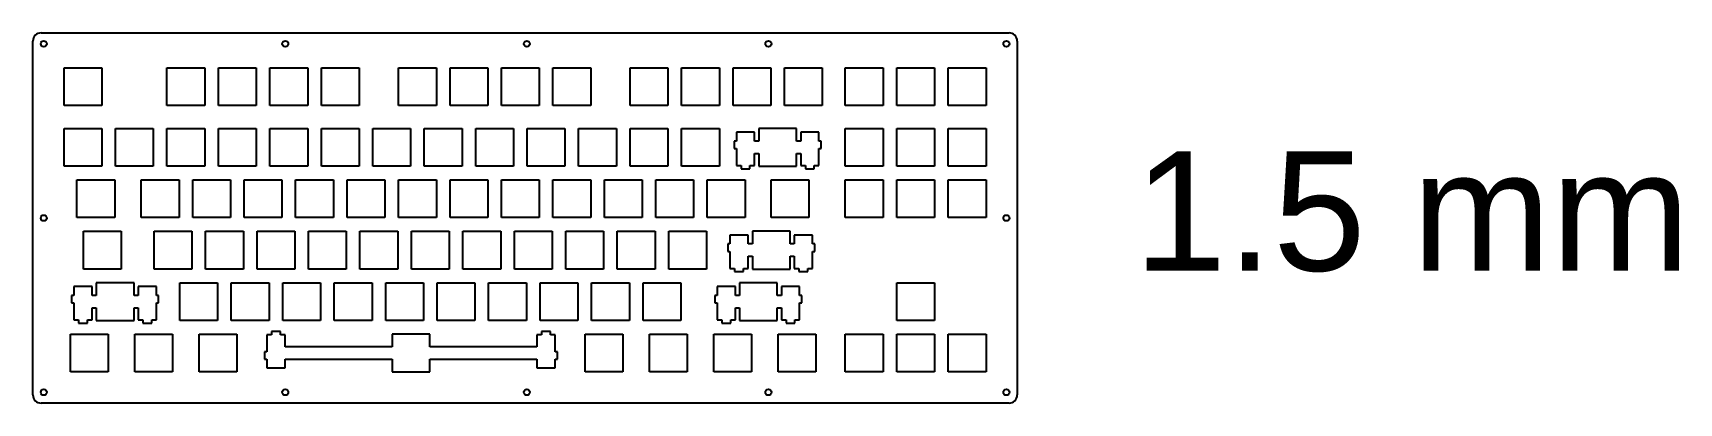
# Model space of a CAD drawing. Header units: millimetres. Extents: x 1796 to 2405, y 1786 to 1923.
import ezdxf

# ---------------------------------------------------------------- set-up
doc = ezdxf.new("R2010")
doc.units = ezdxf.units.MM
doc.styles.get("Standard").update_dxf_attribs({"font": 'arial.ttf'})

msp = doc.modelspace()

# ---------------------------------------------------------------- linework, layer by layer
for p, q in [((1795.69, 1788.56), (1795.69, 1919.63)), ((1798.69, 1922.63), (2157.06, 1922.63)), ((2160.05, 1919.63), (2160.05, 1788.56)), ((2157.06, 1785.56), (1798.69, 1785.56))]:
    msp.add_line(p, q)
at = {"color": 0}
for p, q in [((1807.22, 1909.75), (1821.21, 1909.75)), ((1807.22, 1895.76), (1807.22, 1909.75)), ((1821.21, 1909.75), (1821.21, 1895.76)), ((1845.32, 1909.75), (1859.31, 1909.75)), ((1845.32, 1895.76), (1845.32, 1909.75)), ((1859.31, 1909.75), (1859.31, 1895.76)), ((1864.37, 1909.75), (1878.36, 1909.75)), ((1864.37, 1895.76), (1864.37, 1909.75)), ((1878.36, 1909.75), (1878.36, 1895.76)), ((1883.42, 1909.75), (1897.41, 1909.75)), ((1883.42, 1895.76), (1883.42, 1909.75)), ((1897.41, 1909.75), (1897.41, 1895.76)), ((1902.47, 1909.75), (1916.46, 1909.75)), ((1902.47, 1895.76), (1902.47, 1909.75)), ((1916.46, 1909.75), (1916.46, 1895.76)), ((1931.05, 1909.75), (1945.04, 1909.75)), ((1931.05, 1895.76), (1931.05, 1909.75)), ((1945.04, 1909.75), (1945.04, 1895.76)), ((1950.1, 1909.75), (1964.09, 1909.75)), ((1950.1, 1895.76), (1950.1, 1909.75)), ((1964.09, 1909.75), (1964.09, 1895.76)), ((1969.15, 1909.75), (1983.14, 1909.75)), ((1969.15, 1895.76), (1969.15, 1909.75)), ((1983.14, 1909.75), (1983.14, 1895.76)), ((1988.2, 1909.75), (2002.19, 1909.75)), ((1988.2, 1895.76), (1988.2, 1909.75)), ((2002.19, 1909.75), (2002.19, 1895.76)), ((2016.77, 1909.75), (2030.76, 1909.75)), ((2016.77, 1895.76), (2016.77, 1909.75)), ((2030.76, 1909.75), (2030.76, 1895.76)), ((2035.82, 1909.75), (2049.81, 1909.75)), ((2035.82, 1895.76), (2035.82, 1909.75)), ((2049.81, 1909.75), (2049.81, 1895.76)), ((2054.87, 1909.75), (2068.86, 1909.75)), ((2054.87, 1895.76), (2054.87, 1909.75)), ((2068.86, 1909.75), (2068.86, 1895.76)), ((2073.92, 1909.75), (2087.91, 1909.75)), ((2073.92, 1895.76), (2073.92, 1909.75)), ((2087.91, 1909.75), (2087.91, 1895.76)), ((2096.43, 1909.75), (2110.42, 1909.75)), ((2096.43, 1895.76), (2096.43, 1909.75)), ((2110.42, 1909.75), (2110.42, 1895.76)), ((2115.48, 1909.75), (2129.47, 1909.75)), ((2115.48, 1895.76), (2115.48, 1909.75)), ((2129.47, 1909.75), (2129.47, 1895.76)), ((2134.53, 1909.75), (2148.52, 1909.75)), ((2134.53, 1895.76), (2134.53, 1909.75)), ((2148.52, 1909.75), (2148.52, 1895.76)), ((1821.21, 1895.76), (1807.22, 1895.76)), ((1859.31, 1895.76), (1845.32, 1895.76)), ((1878.36, 1895.76), (1864.37, 1895.76)), ((1897.41, 1895.76), (1883.42, 1895.76)), ((1916.46, 1895.76), (1902.47, 1895.76)), ((1945.04, 1895.76), (1931.05, 1895.76)), ((1964.09, 1895.76), (1950.1, 1895.76)), ((1983.14, 1895.76), (1969.15, 1895.76)), ((2002.19, 1895.76), (1988.2, 1895.76)), ((2030.76, 1895.76), (2016.77, 1895.76)), ((2049.81, 1895.76), (2035.82, 1895.76)), ((2068.86, 1895.76), (2054.87, 1895.76)), ((2087.91, 1895.76), (2073.92, 1895.76)), ((2110.42, 1895.76), (2096.43, 1895.76)), ((2129.47, 1895.76), (2115.48, 1895.76)), ((2148.52, 1895.76), (2134.53, 1895.76)), ((1807.22, 1887.28), (1821.21, 1887.28)), ((1807.22, 1873.3), (1807.22, 1887.28)), ((1821.21, 1887.28), (1821.21, 1873.3)), ((1826.27, 1887.28), (1840.26, 1887.28)), ((1826.27, 1873.3), (1826.27, 1887.28)), ((1840.26, 1887.28), (1840.26, 1873.3)), ((1845.32, 1887.28), (1859.31, 1887.28)), ((1845.32, 1873.3), (1845.32, 1887.28)), ((1859.31, 1887.28), (1859.31, 1873.3)), ((1864.37, 1887.28), (1878.36, 1887.28)), ((1864.37, 1873.3), (1864.37, 1887.28)), ((1878.36, 1887.28), (1878.36, 1873.3)), ((1883.42, 1887.28), (1897.41, 1887.28)), ((1883.42, 1873.3), (1883.42, 1887.28)), ((1897.41, 1887.28), (1897.41, 1873.3)), ((1902.47, 1887.28), (1916.46, 1887.28)), ((1902.47, 1873.3), (1902.47, 1887.28)), ((1916.46, 1887.28), (1916.46, 1873.3)), ((1921.52, 1887.28), (1935.51, 1887.28)), ((1921.52, 1873.3), (1921.52, 1887.28)), ((1935.51, 1887.28), (1935.51, 1873.3)), ((1940.57, 1887.28), (1954.56, 1887.28)), ((1940.57, 1873.3), (1940.57, 1887.28)), ((1954.56, 1887.28), (1954.56, 1873.3)), ((1959.62, 1887.28), (1973.61, 1887.28)), ((1959.62, 1873.3), (1959.62, 1887.28)), ((1973.61, 1887.28), (1973.61, 1873.3)), ((1978.67, 1887.28), (1992.66, 1887.28)), ((1978.67, 1873.3), (1978.67, 1887.28)), ((1992.66, 1887.28), (1992.66, 1873.3)), ((1997.72, 1887.28), (2011.71, 1887.28)), ((1997.72, 1873.3), (1997.72, 1887.28)), ((2011.71, 1887.28), (2011.71, 1873.3)), ((2016.77, 1887.28), (2030.76, 1887.28)), ((2016.77, 1873.3), (2016.77, 1887.28)), ((2030.76, 1887.28), (2030.76, 1873.3)), ((2035.82, 1887.28), (2049.81, 1887.28)), ((2035.82, 1873.3), (2035.82, 1887.28)), ((2049.81, 1887.28), (2049.81, 1873.3)), ((2062.86, 1885.82), (2056.12, 1885.82)), ((2056.12, 1885.82), (2056.12, 1882.59)), ((2062.86, 1882.59), (2062.86, 1885.82)), ((2064.4, 1887.28), (2064.4, 1882.59)), ((2078.39, 1887.28), (2064.4, 1887.28)), ((2078.39, 1882.59), (2078.39, 1887.28)), ((2086.66, 1885.82), (2079.92, 1885.82)), ((2079.92, 1885.82), (2079.92, 1882.59)), ((2086.66, 1882.59), (2086.66, 1885.82)), ((2096.43, 1887.28), (2110.42, 1887.28)), ((2096.43, 1873.3), (2096.43, 1887.28)), ((2110.42, 1887.28), (2110.42, 1873.3)), ((2115.48, 1887.28), (2129.47, 1887.28)), ((2115.48, 1873.3), (2115.48, 1887.28)), ((2129.47, 1887.28), (2129.47, 1873.3)), ((2134.53, 1887.28), (2148.52, 1887.28)), ((2134.53, 1873.3), (2134.53, 1887.28)), ((2148.52, 1887.28), (2148.52, 1873.3)), ((2056.12, 1882.59), (2055.3, 1882.59)), ((2055.3, 1882.59), (2055.3, 1879.8)), ((2055.3, 1879.8), (2056.12, 1879.8)), ((2056.12, 1879.8), (2056.12, 1873.53)), ((2064.4, 1882.59), (2062.86, 1882.59)), ((2062.86, 1873.53), (2062.86, 1878)), ((2062.86, 1878), (2064.4, 1878)), ((2064.4, 1878), (2064.4, 1873.3)), ((2079.92, 1882.59), (2078.39, 1882.59)), ((2078.39, 1873.3), (2078.39, 1878)), ((2078.39, 1878), (2079.92, 1878)), ((2079.92, 1878), (2079.92, 1873.53)), ((2087.49, 1882.59), (2086.66, 1882.59)), ((2086.66, 1873.53), (2086.66, 1879.8)), ((2086.66, 1879.8), (2087.49, 1879.8)), ((2087.49, 1879.8), (2087.49, 1882.59)), ((1821.21, 1873.3), (1807.22, 1873.3)), ((1840.26, 1873.3), (1826.27, 1873.3)), ((1859.31, 1873.3), (1845.32, 1873.3)), ((1878.36, 1873.3), (1864.37, 1873.3)), ((1897.41, 1873.3), (1883.42, 1873.3)), ((1916.46, 1873.3), (1902.47, 1873.3)), ((1935.51, 1873.3), (1921.52, 1873.3)), ((1954.56, 1873.3), (1940.57, 1873.3)), ((1973.61, 1873.3), (1959.62, 1873.3)), ((1992.66, 1873.3), (1978.67, 1873.3)), ((2011.71, 1873.3), (1997.72, 1873.3)), ((2030.76, 1873.3), (2016.77, 1873.3)), ((2049.81, 1873.3), (2035.82, 1873.3)), ((2056.12, 1873.53), (2057.85, 1873.53)), ((2057.85, 1873.53), (2057.85, 1872.32)), ((2057.85, 1872.32), (2061.14, 1872.32)), ((2061.14, 1872.32), (2061.14, 1873.53)), ((2061.14, 1873.53), (2062.86, 1873.53)), ((2064.4, 1873.3), (2078.39, 1873.3)), ((2079.92, 1873.53), (2081.65, 1873.53)), ((2081.65, 1873.53), (2081.65, 1872.32)), ((2081.65, 1872.32), (2084.94, 1872.32)), ((2084.94, 1872.32), (2084.94, 1873.53)), ((2084.94, 1873.53), (2086.66, 1873.53)), ((2110.42, 1873.3), (2096.43, 1873.3)), ((2129.47, 1873.3), (2115.48, 1873.3)), ((2148.52, 1873.3), (2134.53, 1873.3)), ((1811.99, 1868.23), (1825.98, 1868.23)), ((1811.99, 1854.25), (1811.99, 1868.23)), ((1825.98, 1868.23), (1825.98, 1854.25)), ((1835.8, 1868.23), (1849.79, 1868.23)), ((1835.8, 1854.25), (1835.8, 1868.23)), ((1849.79, 1868.23), (1849.79, 1854.25)), ((1854.85, 1868.23), (1868.84, 1868.23)), ((1854.85, 1854.25), (1854.85, 1868.23)), ((1868.84, 1868.23), (1868.84, 1854.25)), ((1873.9, 1868.23), (1887.89, 1868.23)), ((1873.9, 1854.25), (1873.9, 1868.23)), ((1887.89, 1868.23), (1887.89, 1854.25)), ((1892.95, 1868.23), (1906.94, 1868.23)), ((1892.95, 1854.25), (1892.95, 1868.23)), ((1906.94, 1868.23), (1906.94, 1854.25)), ((1912, 1868.23), (1925.99, 1868.23)), ((1912, 1854.25), (1912, 1868.23)), ((1925.99, 1868.23), (1925.99, 1854.25)), ((1931.05, 1868.23), (1945.04, 1868.23)), ((1931.05, 1854.25), (1931.05, 1868.23)), ((1945.04, 1868.23), (1945.04, 1854.25)), ((1950.1, 1868.23), (1964.09, 1868.23)), ((1950.1, 1854.25), (1950.1, 1868.23)), ((1964.09, 1868.23), (1964.09, 1854.25)), ((1969.15, 1868.23), (1983.14, 1868.23)), ((1969.15, 1854.25), (1969.15, 1868.23)), ((1983.14, 1868.23), (1983.14, 1854.25)), ((1988.2, 1868.23), (2002.19, 1868.23)), ((1988.2, 1854.25), (1988.2, 1868.23)), ((2002.19, 1868.23), (2002.19, 1854.25)), ((2007.25, 1868.23), (2021.24, 1868.23)), ((2007.25, 1854.25), (2007.25, 1868.23)), ((2021.24, 1868.23), (2021.24, 1854.25)), ((2026.3, 1868.23), (2040.29, 1868.23)), ((2026.3, 1854.25), (2026.3, 1868.23)), ((2040.29, 1868.23), (2040.29, 1854.25)), ((2045.35, 1868.23), (2059.34, 1868.23)), ((2045.35, 1854.25), (2045.35, 1868.23)), ((2059.34, 1868.23), (2059.34, 1854.25)), ((2068.96, 1868.23), (2082.95, 1868.23)), ((2068.96, 1854.25), (2068.96, 1868.23)), ((2082.95, 1868.23), (2082.95, 1854.25)), ((2096.43, 1868.23), (2110.42, 1868.23)), ((2096.43, 1854.25), (2096.43, 1868.23)), ((2110.42, 1868.23), (2110.42, 1854.25)), ((2115.48, 1868.23), (2129.47, 1868.23)), ((2115.48, 1854.25), (2115.48, 1868.23)), ((2129.47, 1868.23), (2129.47, 1854.25)), ((2134.53, 1868.23), (2148.52, 1868.23)), ((2134.53, 1854.25), (2134.53, 1868.23)), ((2148.52, 1868.23), (2148.52, 1854.25)), ((1825.98, 1854.25), (1811.99, 1854.25)), ((1849.79, 1854.25), (1835.8, 1854.25)), ((1868.84, 1854.25), (1854.85, 1854.25)), ((1887.89, 1854.25), (1873.9, 1854.25)), ((1906.94, 1854.25), (1892.95, 1854.25)), ((1925.99, 1854.25), (1912, 1854.25)), ((1945.04, 1854.25), (1931.05, 1854.25)), ((1964.09, 1854.25), (1950.1, 1854.25)), ((1983.14, 1854.25), (1969.15, 1854.25)), ((2002.19, 1854.25), (1988.2, 1854.25)), ((2021.24, 1854.25), (2007.25, 1854.25)), ((2040.29, 1854.25), (2026.3, 1854.25)), ((2059.34, 1854.25), (2045.35, 1854.25)), ((2082.95, 1854.25), (2068.96, 1854.25)), ((2110.42, 1854.25), (2096.43, 1854.25)), ((2129.47, 1854.25), (2115.48, 1854.25)), ((2148.52, 1854.25), (2134.53, 1854.25)), ((1814.37, 1849.18), (1828.36, 1849.18)), ((1814.37, 1835.2), (1814.37, 1849.18)), ((1828.36, 1849.18), (1828.36, 1835.2)), ((1840.56, 1849.18), (1854.55, 1849.18)), ((1840.56, 1835.2), (1840.56, 1849.18)), ((1854.55, 1849.18), (1854.55, 1835.2)), ((1859.61, 1849.18), (1873.6, 1849.18)), ((1859.61, 1835.2), (1859.61, 1849.18)), ((1873.6, 1849.18), (1873.6, 1835.2)), ((1878.66, 1849.18), (1892.65, 1849.18)), ((1878.66, 1835.2), (1878.66, 1849.18)), ((1892.65, 1849.18), (1892.65, 1835.2)), ((1897.71, 1849.18), (1911.7, 1849.18)), ((1897.71, 1835.2), (1897.71, 1849.18)), ((1911.7, 1849.18), (1911.7, 1835.2)), ((1916.76, 1849.18), (1930.75, 1849.18)), ((1916.76, 1835.2), (1916.76, 1849.18)), ((1930.75, 1849.18), (1930.75, 1835.2)), ((1935.81, 1849.18), (1949.8, 1849.18)), ((1935.81, 1835.2), (1935.81, 1849.18)), ((1949.8, 1849.18), (1949.8, 1835.2)), ((1954.86, 1849.18), (1968.85, 1849.18)), ((1954.86, 1835.2), (1954.86, 1849.18)), ((1968.85, 1849.18), (1968.85, 1835.2)), ((1973.91, 1849.18), (1987.9, 1849.18)), ((1973.91, 1835.2), (1973.91, 1849.18)), ((1987.9, 1849.18), (1987.9, 1835.2)), ((1992.96, 1849.18), (2006.95, 1849.18)), ((1992.96, 1835.2), (1992.96, 1849.18)), ((2006.95, 1849.18), (2006.95, 1835.2)), ((2012.01, 1849.18), (2026, 1849.18)), ((2012.01, 1835.2), (2012.01, 1849.18)), ((2026, 1849.18), (2026, 1835.2)), ((2031.06, 1849.18), (2045.05, 1849.18)), ((2031.06, 1835.2), (2031.06, 1849.18)), ((2045.05, 1849.18), (2045.05, 1835.2)), ((2060.48, 1847.72), (2053.74, 1847.72)), ((2053.74, 1847.72), (2053.74, 1844.49)), ((2060.48, 1844.49), (2060.48, 1847.72)), ((2062.02, 1849.18), (2062.02, 1844.49)), ((2076.01, 1849.18), (2062.02, 1849.18)), ((2076.01, 1844.49), (2076.01, 1849.18)), ((2084.28, 1847.72), (2077.54, 1847.72)), ((2077.54, 1847.72), (2077.54, 1844.49)), ((2084.28, 1844.49), (2084.28, 1847.72)), ((2053.74, 1844.49), (2052.92, 1844.49)), ((2052.92, 1844.49), (2052.92, 1841.7)), ((2052.92, 1841.7), (2053.74, 1841.7)), ((2053.74, 1841.7), (2053.74, 1835.43)), ((2062.02, 1844.49), (2060.48, 1844.49)), ((2077.54, 1844.49), (2076.01, 1844.49)), ((2085.11, 1844.49), (2084.28, 1844.49)), ((2084.28, 1835.43), (2084.28, 1841.7)), ((2084.28, 1841.7), (2085.11, 1841.7)), ((2085.11, 1841.7), (2085.11, 1844.49)), ((1828.36, 1835.2), (1814.37, 1835.2)), ((1854.55, 1835.2), (1840.56, 1835.2)), ((1873.6, 1835.2), (1859.61, 1835.2)), ((1892.65, 1835.2), (1878.66, 1835.2)), ((1911.7, 1835.2), (1897.71, 1835.2)), ((1930.75, 1835.2), (1916.76, 1835.2)), ((1949.8, 1835.2), (1935.81, 1835.2)), ((1968.85, 1835.2), (1954.86, 1835.2)), ((1987.9, 1835.2), (1973.91, 1835.2)), ((2006.95, 1835.2), (1992.96, 1835.2)), ((2026, 1835.2), (2012.01, 1835.2)), ((2045.05, 1835.2), (2031.06, 1835.2)), ((2053.74, 1835.43), (2055.47, 1835.43)), ((2055.47, 1835.43), (2055.47, 1834.22)), ((2058.76, 1834.22), (2058.76, 1835.43)), ((2058.76, 1835.43), (2060.48, 1835.43)), ((2060.48, 1835.43), (2060.48, 1839.9)), ((2060.48, 1839.9), (2062.02, 1839.9)), ((2062.02, 1839.9), (2062.02, 1835.2)), ((2062.02, 1835.2), (2076.01, 1835.2)), ((2076.01, 1835.2), (2076.01, 1839.9)), ((2076.01, 1839.9), (2077.54, 1839.9)), ((2077.54, 1839.9), (2077.54, 1835.43)), ((2077.54, 1835.43), (2079.27, 1835.43)), ((2079.27, 1835.43), (2079.27, 1834.22)), ((2082.56, 1834.22), (2082.56, 1835.43)), ((2082.56, 1835.43), (2084.28, 1835.43)), ((1817.6, 1828.67), (1810.86, 1828.67)), ((1810.86, 1828.67), (1810.86, 1825.44)), ((1817.6, 1825.44), (1817.6, 1828.67)), ((1819.13, 1830.13), (1819.13, 1825.44)), ((1833.12, 1830.13), (1819.13, 1830.13)), ((1833.12, 1825.44), (1833.12, 1830.13)), ((1841.4, 1828.67), (1834.66, 1828.67)), ((1834.66, 1828.67), (1834.66, 1825.44)), ((1841.4, 1825.44), (1841.4, 1828.67)), ((1850.09, 1830.13), (1864.08, 1830.13)), ((1850.09, 1816.15), (1850.09, 1830.13)), ((1864.08, 1830.13), (1864.08, 1816.15)), ((1869.14, 1830.13), (1883.13, 1830.13)), ((1869.14, 1816.15), (1869.14, 1830.13)), ((1883.13, 1830.13), (1883.13, 1816.15)), ((1888.19, 1830.13), (1902.18, 1830.13)), ((1888.19, 1816.15), (1888.19, 1830.13)), ((1902.18, 1830.13), (1902.18, 1816.15)), ((1907.24, 1830.13), (1921.23, 1830.13)), ((1907.24, 1816.15), (1907.24, 1830.13)), ((1921.23, 1830.13), (1921.23, 1816.15)), ((1926.29, 1830.13), (1940.28, 1830.13)), ((1926.29, 1816.15), (1926.29, 1830.13)), ((1940.28, 1830.13), (1940.28, 1816.15)), ((1945.34, 1830.13), (1959.33, 1830.13)), ((1945.34, 1816.15), (1945.34, 1830.13)), ((1959.33, 1830.13), (1959.33, 1816.15)), ((1964.39, 1830.13), (1978.38, 1830.13)), ((1964.39, 1816.15), (1964.39, 1830.13)), ((1978.38, 1830.13), (1978.38, 1816.15)), ((1983.44, 1830.13), (1997.43, 1830.13)), ((1983.44, 1816.15), (1983.44, 1830.13)), ((1997.43, 1830.13), (1997.43, 1816.15)), ((2002.49, 1830.13), (2016.48, 1830.13)), ((2002.49, 1816.15), (2002.49, 1830.13)), ((2016.48, 1830.13), (2016.48, 1816.15)), ((2021.54, 1830.13), (2035.53, 1830.13)), ((2021.54, 1816.15), (2021.54, 1830.13)), ((2035.53, 1830.13), (2035.53, 1816.15)), ((2055.72, 1828.67), (2048.98, 1828.67)), ((2048.98, 1828.67), (2048.98, 1825.44)), ((2055.47, 1834.22), (2058.76, 1834.22)), ((2055.72, 1825.44), (2055.72, 1828.67)), ((2057.26, 1830.13), (2057.26, 1825.44)), ((2071.25, 1830.13), (2057.26, 1830.13)), ((2071.25, 1825.44), (2071.25, 1830.13)), ((2079.52, 1828.67), (2072.78, 1828.67)), ((2072.78, 1828.67), (2072.78, 1825.44)), ((2079.27, 1834.22), (2082.56, 1834.22)), ((2079.52, 1825.44), (2079.52, 1828.67)), ((2115.48, 1830.13), (2129.47, 1830.13)), ((2115.48, 1816.15), (2115.48, 1830.13)), ((2129.47, 1830.13), (2129.47, 1816.15)), ((1810.86, 1825.44), (1810.03, 1825.44)), ((1810.03, 1825.44), (1810.03, 1822.65)), ((1810.03, 1822.65), (1810.86, 1822.65)), ((1810.86, 1822.65), (1810.86, 1816.38)), ((1819.13, 1825.44), (1817.6, 1825.44)), ((1834.66, 1825.44), (1833.12, 1825.44)), ((1842.22, 1825.44), (1841.4, 1825.44)), ((1841.4, 1816.38), (1841.4, 1822.65)), ((1841.4, 1822.65), (1842.22, 1822.65)), ((1842.22, 1822.65), (1842.22, 1825.44)), ((2048.98, 1825.44), (2048.15, 1825.44)), ((2048.15, 1825.44), (2048.15, 1822.65)), ((2048.15, 1822.65), (2048.98, 1822.65)), ((2048.98, 1822.65), (2048.98, 1816.38)), ((2057.26, 1825.44), (2055.72, 1825.44)), ((2072.78, 1825.44), (2071.25, 1825.44)), ((2080.34, 1825.44), (2079.52, 1825.44)), ((2079.52, 1816.38), (2079.52, 1822.65)), ((2079.52, 1822.65), (2080.34, 1822.65)), ((2080.34, 1822.65), (2080.34, 1825.44)), ((1810.86, 1816.38), (1812.58, 1816.38)), ((1812.58, 1816.38), (1812.58, 1815.17)), ((1815.87, 1815.17), (1815.87, 1816.38)), ((1815.87, 1816.38), (1817.6, 1816.38)), ((1817.6, 1816.38), (1817.6, 1820.85)), ((1817.6, 1820.85), (1819.13, 1820.85)), ((1819.13, 1820.85), (1819.13, 1816.15)), ((1819.13, 1816.15), (1833.12, 1816.15)), ((1833.12, 1816.15), (1833.12, 1820.85)), ((1833.12, 1820.85), (1834.66, 1820.85)), ((1834.66, 1820.85), (1834.66, 1816.38)), ((1834.66, 1816.38), (1836.38, 1816.38)), ((1836.38, 1816.38), (1836.38, 1815.17)), ((1839.67, 1815.17), (1839.67, 1816.38)), ((1839.67, 1816.38), (1841.4, 1816.38)), ((1864.08, 1816.15), (1850.09, 1816.15)), ((1883.13, 1816.15), (1869.14, 1816.15)), ((1902.18, 1816.15), (1888.19, 1816.15)), ((1921.23, 1816.15), (1907.24, 1816.15)), ((1940.28, 1816.15), (1926.29, 1816.15)), ((1959.33, 1816.15), (1945.34, 1816.15)), ((1978.38, 1816.15), (1964.39, 1816.15)), ((1997.43, 1816.15), (1983.44, 1816.15)), ((2016.48, 1816.15), (2002.49, 1816.15)), ((2035.53, 1816.15), (2021.54, 1816.15)), ((2048.98, 1816.38), (2050.71, 1816.38)), ((2050.71, 1816.38), (2050.71, 1815.17)), ((2054, 1815.17), (2054, 1816.38)), ((2054, 1816.38), (2055.72, 1816.38)), ((2055.72, 1816.38), (2055.72, 1820.85)), ((2055.72, 1820.85), (2057.26, 1820.85)), ((2057.26, 1820.85), (2057.26, 1816.15)), ((2057.26, 1816.15), (2071.25, 1816.15)), ((2071.25, 1816.15), (2071.25, 1820.85)), ((2071.25, 1820.85), (2072.78, 1820.85)), ((2072.78, 1820.85), (2072.78, 1816.38)), ((2072.78, 1816.38), (2074.51, 1816.38)), ((2074.51, 1816.38), (2074.51, 1815.17)), ((2077.79, 1815.17), (2077.79, 1816.38)), ((2077.79, 1816.38), (2079.52, 1816.38)), ((2129.47, 1816.15), (2115.48, 1816.15)), ((1809.61, 1811.08), (1823.6, 1811.08)), ((1809.61, 1797.1), (1809.61, 1811.08)), ((1812.58, 1815.17), (1815.87, 1815.17)), ((1823.6, 1811.08), (1823.6, 1797.1)), ((1833.42, 1811.08), (1847.41, 1811.08)), ((1833.42, 1797.1), (1833.42, 1811.08)), ((1836.38, 1815.17), (1839.67, 1815.17)), ((1847.41, 1811.08), (1847.41, 1797.1)), ((1857.23, 1811.08), (1871.22, 1811.08)), ((1857.23, 1797.1), (1857.23, 1811.08)), ((1871.22, 1811.08), (1871.22, 1797.1)), ((1884.02, 1810.85), (1882.29, 1810.85)), ((1882.29, 1810.85), (1882.29, 1804.59)), ((1887.31, 1812.06), (1884.02, 1812.06)), ((1884.02, 1812.06), (1884.02, 1810.85)), ((1887.31, 1810.85), (1887.31, 1812.06)), ((1889.03, 1810.85), (1887.31, 1810.85)), ((1889.03, 1806.39), (1889.03, 1810.85)), ((1928.67, 1811.08), (1928.67, 1806.39)), ((1942.66, 1811.08), (1928.67, 1811.08)), ((1942.66, 1806.39), (1942.66, 1811.08)), ((1984.02, 1810.85), (1982.29, 1810.85)), ((1982.29, 1810.85), (1982.29, 1806.39)), ((1987.31, 1812.06), (1984.02, 1812.06)), ((1984.02, 1812.06), (1984.02, 1810.85)), ((1987.31, 1810.85), (1987.31, 1812.06)), ((1989.03, 1810.85), (1987.31, 1810.85)), ((1989.03, 1804.59), (1989.03, 1810.85)), ((2000.11, 1811.08), (2014.1, 1811.08)), ((2000.11, 1797.1), (2000.11, 1811.08)), ((2014.1, 1811.08), (2014.1, 1797.1)), ((2023.92, 1811.08), (2037.91, 1811.08)), ((2023.92, 1797.1), (2023.92, 1811.08)), ((2037.91, 1811.08), (2037.91, 1797.1)), ((2047.73, 1811.08), (2061.72, 1811.08)), ((2047.73, 1797.1), (2047.73, 1811.08)), ((2050.71, 1815.17), (2054, 1815.17)), ((2061.72, 1811.08), (2061.72, 1797.1)), ((2071.54, 1811.08), (2085.53, 1811.08)), ((2071.54, 1797.1), (2071.54, 1811.08)), ((2074.51, 1815.17), (2077.79, 1815.17)), ((2085.53, 1811.08), (2085.53, 1797.1)), ((2096.43, 1811.08), (2110.42, 1811.08)), ((2096.43, 1797.1), (2096.43, 1811.08)), ((2110.42, 1811.08), (2110.42, 1797.1)), ((2115.48, 1811.08), (2129.47, 1811.08)), ((2115.48, 1797.1), (2115.48, 1811.08)), ((2129.47, 1811.08), (2129.47, 1797.1)), ((2134.53, 1811.08), (2148.52, 1811.08)), ((2134.53, 1797.1), (2134.53, 1811.08)), ((2148.52, 1811.08), (2148.52, 1797.1)), ((1882.29, 1804.59), (1881.47, 1804.59)), ((1881.47, 1804.59), (1881.47, 1801.8)), ((1928.67, 1806.39), (1889.03, 1806.39)), ((1982.29, 1806.39), (1942.66, 1806.39)), ((1989.86, 1804.59), (1989.03, 1804.59)), ((1989.86, 1801.8), (1989.86, 1804.59)), ((1881.47, 1801.8), (1882.29, 1801.8)), ((1882.29, 1801.8), (1882.29, 1798.57)), ((1882.29, 1798.57), (1889.03, 1798.57)), ((1889.03, 1801.8), (1928.67, 1801.8)), ((1889.03, 1798.57), (1889.03, 1801.8)), ((1928.67, 1801.8), (1928.67, 1797.1)), ((1942.66, 1797.1), (1942.66, 1801.8)), ((1942.66, 1801.8), (1982.29, 1801.8)), ((1982.29, 1801.8), (1982.29, 1798.57)), ((1982.29, 1798.57), (1989.03, 1798.57)), ((1989.03, 1798.57), (1989.03, 1801.8)), ((1989.03, 1801.8), (1989.86, 1801.8)), ((1823.6, 1797.1), (1809.61, 1797.1)), ((1847.41, 1797.1), (1833.42, 1797.1)), ((1871.22, 1797.1), (1857.23, 1797.1)), ((1928.67, 1797.1), (1942.66, 1797.1)), ((2014.1, 1797.1), (2000.11, 1797.1)), ((2037.91, 1797.1), (2023.92, 1797.1)), ((2061.72, 1797.1), (2047.73, 1797.1)), ((2085.53, 1797.1), (2071.54, 1797.1)), ((2110.42, 1797.1), (2096.43, 1797.1)), ((2129.47, 1797.1), (2115.48, 1797.1)), ((2148.52, 1797.1), (2134.53, 1797.1))]:
    msp.add_line(p, q, dxfattribs=at)
at = {"linetype": 'Continuous'}
for centre in [(1799.7, 1918.62), (1889.11, 1918.62), (1978.53, 1918.62), (2067.95, 1918.62), (2156.05, 1918.62), (1799.7, 1854.09), (2156.05, 1854.09), (1799.7, 1789.56), (1889.11, 1789.56), (1978.53, 1789.56), (2067.95, 1789.56), (2156.05, 1789.56)]:
    msp.add_circle(centre, 1.1, dxfattribs=at)
for centre, start, end in [((1798.69, 1919.63), 90.00014, 180.00014), ((2157.05, 1919.63), 359.99045, 89.99045), ((1798.69, 1788.56), 179.99995, 269.99995), ((2157.05, 1788.55), 270.00946, 0.00946)]:
    msp.add_arc(centre, 3, start, end, dxfattribs=at)

# ---------------------------------------------------------------- texts
msp.add_text('1.5 mm', height=44.217, dxfattribs=at).set_placement((2203.23, 1834.56))

doc.saveas('drawing.dxf')
